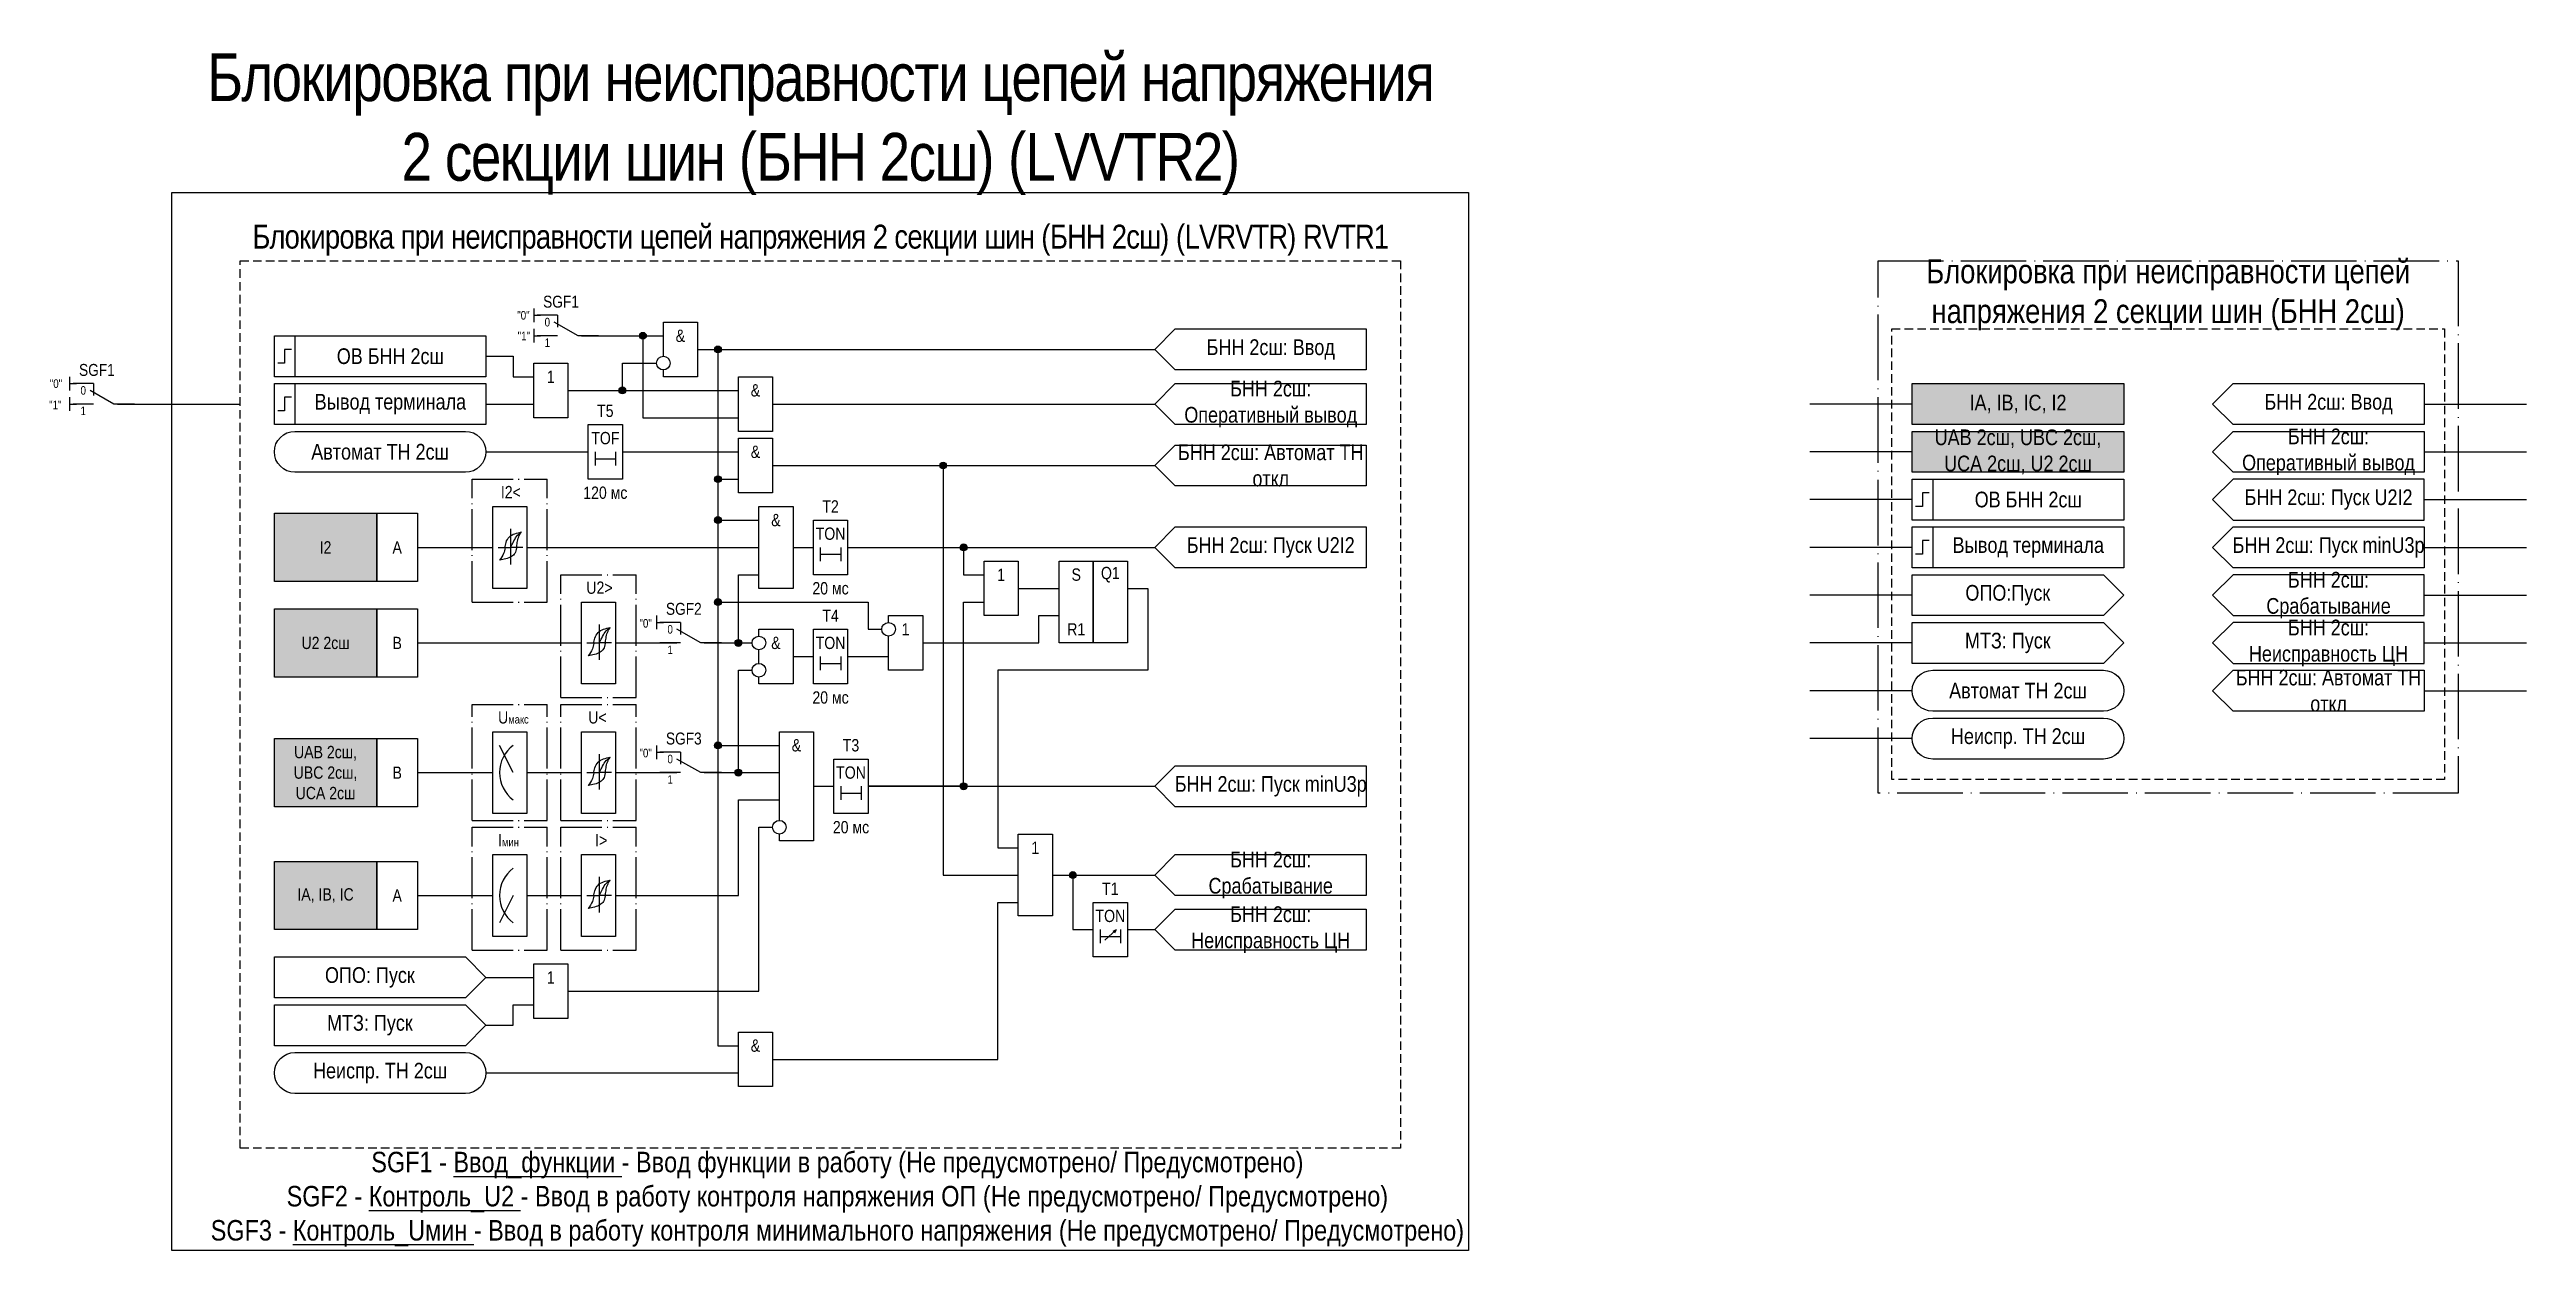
# Model space of a CAD drawing. Header units: millimetres. Extents: x -18 to 345, y 0 to 176.
import ezdxf
from ezdxf.enums import TextEntityAlignment as Align

# ---------------------------------------------------------------- set-up
doc = ezdxf.new("R2010")
doc.units = ezdxf.units.MM
doc.linetypes.add('ACAD_ISO04W100', pattern=[30, 24, -3, 0, -3])
doc.linetypes.add('штриховая2', pattern=[0.375, 0.25, -0.125])
doc.layers.add('TEXT', color=7, linetype='Continuous', lineweight=25)
doc.layers.add('Основная', color=7, linetype='Continuous')
doc.styles.add('1.8_Gost_RD', font='ARIALN.TTF', dxfattribs={"height": 1.8})
doc.styles.add('2.5_Gost_RD', font='ARIALN.TTF', dxfattribs={"height": 2.5})
doc.styles.add('3.5_Gost_RD', font='ARIALN.TTF', dxfattribs={"height": 3.5})
doc.styles.add('Вывод', font='ARIALN.TTF', dxfattribs={"height": 2.5})
doc.styles.add('Компонент', font='ARIALN.TTF', dxfattribs={"height": 3.5})

# ---------------------------------------------------------------- blocks, each defined once
blk = doc.blocks.new('*U993')
at = {"layer": 'Основная', "linetype": 'ACAD_ISO04W100', "ltscale": 0.25}
for p, q in [((0, 0), (11, 0)), ((0, -18), (0, 0)), ((11, -18), (11, 0)), ((0, -18), (11, -18))]:
    blk.add_line(p, q, dxfattribs=at)
at = {"layer": 'Основная', "style": 'Компонент'}
blk.add_attdef('ОУ', text='', height=3.5, dxfattribs=at).set_placement((11, 0), align=Align.MIDDLE_CENTER)
blk = doc.blocks.new('Точка')
at = {"ltscale": 100}
h = blk.add_hatch(color=256, dxfattribs=at)
h.dxf.hatch_style = 1
edge = h.paths.add_edge_path()
edge.add_arc((0, 0), 0.5, 0, 360)
blk.add_circle((0, 0), 0.5, dxfattribs=at)
blk = doc.blocks.new('*U1014')
at = {"layer": 'Основная', "linetype": 'ACAD_ISO04W100', "ltscale": 0.25}
for p, q in [((0, 0), (11, 0)), ((0, -17), (0, 0)), ((11, -17), (11, 0)), ((0, -17), (11, -17))]:
    blk.add_line(p, q, dxfattribs=at)
at = {"layer": 'Основная', "style": 'Компонент'}
blk.add_attdef('ОУ', text='', height=3.5, dxfattribs=at).set_placement((11, 0), align=Align.MIDDLE_CENTER)
blk = doc.blocks.new('*U892')
at = {"layer": 'Основная', "linetype": 'ACAD_ISO04W100', "ltscale": 0.25}
for p, q in [((0, 0), (11, 0)), ((0, -17), (0, 0)), ((11, -17), (11, 0)), ((0, -17), (11, -17))]:
    blk.add_line(p, q, dxfattribs=at)
at = {"layer": 'Основная', "style": 'Компонент'}
blk.add_attdef('ОУ', text='', height=3.5, dxfattribs=at).set_placement((11, 0), align=Align.MIDDLE_CENTER)
blk = doc.blocks.new('*U898')
at = {"layer": 'Основная', "linetype": 'ACAD_ISO04W100', "ltscale": 0.25}
for p, q in [((0, 0), (11, 0)), ((0, -18), (0, 0)), ((11, -18), (11, 0)), ((0, -18), (11, -18))]:
    blk.add_line(p, q, dxfattribs=at)
at = {"layer": 'Основная', "style": 'Компонент'}
blk.add_attdef('ОУ', text='', height=3.5, dxfattribs=at).set_placement((11, 0), align=Align.MIDDLE_CENTER)
blk = doc.blocks.new('*U958')
at = {"layer": 'Основная', "color": 0}
blk.add_line((0, 0), (7, 4), dxfattribs=at)
at = {"layer": 'Основная', "ltscale": 0.35}
blk.add_line((6, 6), (6, 2.5), dxfattribs=at)
blk = doc.blocks.new('*U1016')
at = {"layer": 'Основная', "color": 0}
for p, q in [((-3, 6), (-9, 6)), ((-3, 0), (-9, 0)), ((9, 0), (3, 0))]:
    blk.add_line(p, q, dxfattribs=at)
at = {"layer": 'Основная', "ltscale": 0.25, "xscale": -1}
blk.add_blockref('*U958', (3, 0), dxfattribs=at)
at = {"layer": 'Основная'}
for tag, height, style, p in [('ОУ', 3.5, 'Компонент', (-2, 10)), ('В1', 2.5, 'Вывод', (-13, 6)), ('В2', 2.5, 'Вывод', (-6, 4)), ('В3', 2.5, 'Вывод', (-6, -2))]:
    blk.add_attdef(tag, text='', height=height, dxfattribs=dict(at, style=style)).set_placement(p, align=Align.MIDDLE_CENTER)
blk = doc.blocks.new('*U985')
at = {"layer": 'Основная', "color": 0}
for p, q in [((-3, 6), (-9, 6)), ((-3, 0), (-9, 0)), ((9, 0), (3, 0))]:
    blk.add_line(p, q, dxfattribs=at)
at = {"layer": 'Основная', "ltscale": 0.25, "xscale": -1}
blk.add_blockref('*U958', (3, 0), dxfattribs=at)
at = {"layer": 'Основная'}
for tag, height, style, p in [('ОУ', 3.5, 'Компонент', (-2, 10)), ('В1', 2.5, 'Вывод', (-14, 6)), ('В2', 2.5, 'Вывод', (-6, 4)), ('В3', 2.5, 'Вывод', (-6, -2))]:
    blk.add_attdef(tag, text='', height=height, dxfattribs=dict(at, style=style)).set_placement(p, align=Align.MIDDLE_CENTER)

msp = doc.modelspace()

# ---------------------------------------------------------------- hatches: boundary and pattern name
at = {"ltscale": 100, "true_color": 0xf7941d}
h = msp.add_hatch(color=30, dxfattribs=at)
h.dxf.hatch_style = 1
h.paths.add_polyline_path([(255, 127), (286, 127), (286, 121), (255, 121)])
h = msp.add_hatch(color=30, dxfattribs=at)
h.dxf.hatch_style = 1
h.paths.add_polyline_path([(255, 120), (286, 120), (286, 114), (255, 114)])
h = msp.add_hatch(color=30, dxfattribs=at)
h.dxf.hatch_style = 1
h.paths.add_polyline_path([(15, 108), (30, 108), (30, 98), (15, 98)])
h = msp.add_hatch(color=30, dxfattribs=at)
h.dxf.hatch_style = 1
h.paths.add_polyline_path([(15, 94), (30, 94), (30, 84), (15, 84)])
h = msp.add_hatch(color=30, dxfattribs=at)
h.dxf.hatch_style = 1
h.paths.add_polyline_path([(15, 75), (30, 75), (30, 65), (15, 65)])
h = msp.add_hatch(color=30, dxfattribs=at)
h.dxf.hatch_style = 1
h.paths.add_polyline_path([(15, 57), (30, 57), (30, 47), (15, 47)])

# ---------------------------------------------------------------- linework, layer by layer
at = {"ltscale": 100}
for p, q in [((53, 138), (53, 136)), ((53, 137), (54, 137)), ((53, 135), (53, 133)), ((53, 134), (54, 134)), ((255, 124), (240, 124)), ((330, 124), (345, 124)), ((255, 117), (240, 117)), ((330, 117), (345, 117)), ((255, 110), (240, 110)), ((330, 110), (345, 110)), ((47.79, 103), (49.6, 103)), ((51.42, 103), (49.6, 103)), ((255, 103), (240, 103)), ((330, 103), (345, 103)), ((255, 96), (240, 96)), ((330, 96), (345, 96)), ((71, 93), (71, 91)), ((71, 92), (72, 92)), ((60.79, 89), (62.6, 89)), ((64.42, 89), (62.6, 89)), ((86, 86), (86, 88)), ((255, 89), (240, 89)), ((330, 89), (345, 89)), ((255, 82), (240, 82)), ((330, 82), (345, 82)), ((50, 70), (48, 74)), ((71, 74), (71, 72)), ((71, 73), (72, 73)), ((255, 75), (240, 75)), ((60.79, 70), (62.6, 70)), ((64.42, 70), (62.6, 70)), ((116, 68), (102, 68)), ((50, 52), (48, 48)), ((60.79, 52), (62.6, 52)), ((64.42, 52), (62.6, 52))]:
    msp.add_line(p, q, dxfattribs=at)
at = {"color": 6, "ltscale": 100}
for p, q in [((-15, 128), (-15, 126)), ((-15, 127), (-14, 127)), ((-15, 125), (-15, 123)), ((-15, 124), (-14, 124))]:
    msp.add_line(p, q, dxfattribs=at)
for p, q in [((49.6, 105.72), (49.6, 100.52)), ((62.6, 91.72), (62.6, 86.52)), ((62.6, 72.72), (62.6, 67.52)), ((62.6, 54.72), (62.6, 49.52))]:
    msp.add_line(p, q)
at = {"color": 7, "ltscale": 100}
for p, q in [((136.7, 45.46), (138.37, 46.95)), ((138.37, 46.95), (137.85, 46.73)), ((138.37, 46.95), (138.11, 46.48))]:
    msp.add_line(p, q, dxfattribs=at)
at = {"color": 3, "ltscale": 100}
msp.add_lwpolyline([(0, 155), (190, 155), (190, 0), (0, 0)], close=True, dxfattribs=at)
at = {"linetype": 'штриховая2', "ltscale": 5}
for points in [[(10, 145), (180, 145), (180, 15), (10, 15)], [(252, 135), (333, 135), (333, 69), (252, 69)]]:
    msp.add_lwpolyline(points, close=True, dxfattribs=at)
at = {"color": 251, "linetype": 'ACAD_ISO04W100', "lineweight": 30, "ltscale": 0.4, "true_color": 0x58595b}
msp.add_lwpolyline([(250, 145), (335, 145), (335, 67), (250, 67)], close=True, dxfattribs=at)
at = {"ltscale": 100}
for points in [[(72, 131), (72, 136), (77, 136), (77, 128), (72, 128), (72, 129)], [(144, 132), (147, 135), (175, 135), (175, 129), (147, 129), (144, 132)], [(46, 131), (50, 131), (50, 128), (53, 128)], [(60, 134), (72, 134)], [(60, 134), (69, 134), (69, 122), (83, 122)], [(77, 132), (144, 132)], [(77, 132), (80, 132), (80, 107), (86, 107)], [(77, 132), (80, 132), (80, 95), (102, 95), (102, 91), (104, 91)], [(77, 132), (80, 132), (80, 113), (83, 113)], [(77, 132), (80, 132), (80, 74), (89, 74)], [(77, 132), (80, 132), (80, 30), (83, 30)], [(58, 126), (66, 126), (66, 130), (71, 130)], [(46, 124), (53, 124)], [(58, 126), (83, 126)], [(88, 124), (144, 124)], [(144, 124), (147, 127), (175, 127), (175, 121), (147, 121), (144, 124)], [(46, 117), (61, 117)], [(62, 117), (62, 115)], [(65, 117), (65, 115)], [(66, 117), (83, 117)], [(144, 115), (147, 118), (175, 118), (175, 112), (147, 112), (144, 115)], [(62, 116), (65, 116)], [(88, 115), (144, 115)], [(88, 115), (113, 115), (113, 55), (124, 55)], [(144, 103), (147, 106), (175, 106), (175, 100), (147, 100), (144, 103)], [(36, 103), (47, 103)], [(52, 103), (86, 103)], [(91, 103), (94, 103)], [(95, 103), (95, 101)], [(95, 102), (98, 102)], [(98, 103), (98, 101)], [(99, 103), (144, 103)], [(99, 103), (116, 103), (116, 99), (119, 99)], [(78, 89), (83, 89), (83, 99), (86, 99)], [(255, 99), (283, 99), (286, 96), (283, 93), (255, 93), (255, 99)], [(102, 68), (116, 68), (116, 95), (119, 95)], [(140, 97), (143, 97), (143, 85), (121, 85), (121, 59), (124, 59)], [(124, 97), (130, 97)], [(86, 90), (86, 91), (91, 91), (91, 83), (86, 83), (86, 84)], [(105, 92), (105, 93), (110, 93), (110, 85), (105, 85), (105, 90)], [(110, 89), (127, 89), (127, 93), (130, 93)], [(255, 92), (283, 92), (286, 89), (283, 86), (255, 86), (255, 92)], [(36, 89), (60, 89)], [(65, 89), (74, 89)], [(78, 89), (85, 89)], [(78, 70), (83, 70), (83, 85), (85, 85)], [(91, 87), (94, 87)], [(95, 87), (95, 85)], [(95, 86), (98, 86)], [(98, 87), (98, 85)], [(99, 87), (105, 87)], [(89, 63), (89, 76), (94, 76), (94, 60), (89, 60), (89, 61)], [(36, 70), (47, 70)], [(52, 70), (60, 70)], [(65, 70), (74, 70)], [(78, 70), (89, 70)], [(144, 68), (147, 71), (175, 71), (175, 65), (147, 65), (144, 68)], [(65, 52), (83, 52), (83, 66), (89, 66)], [(94, 68), (97, 68)], [(98, 68), (98, 66)], [(98, 67), (101, 67)], [(101, 68), (101, 66)], [(102, 68), (144, 68)], [(58, 38), (86, 38), (86, 62), (88, 62)], [(129, 55), (144, 55)], [(129, 55), (132, 55), (132, 47), (135, 47)], [(144, 55), (147, 58), (175, 58), (175, 52), (147, 52), (144, 55)], [(36, 52), (47, 52)], [(52, 52), (60, 52)], [(88, 28), (121, 28), (121, 51), (124, 51)], [(144, 47), (147, 50), (175, 50), (175, 44), (147, 44), (144, 47)], [(136, 47), (136, 45)], [(136, 46), (139, 46)], [(139, 47), (139, 45)], [(140, 47), (144, 47)], [(15, 43), (43, 43), (46, 40), (43, 37), (15, 37), (15, 43)], [(46, 40), (53, 40)], [(15, 36), (43, 36), (46, 33), (43, 30), (15, 30), (15, 36)], [(46, 33), (50, 33), (50, 36), (53, 36)], [(46, 26), (83, 26)]]:
    msp.add_lwpolyline(points, dxfattribs=at)
for points in [[(15, 134), (18, 134), (18, 128), (15, 128)], [(15, 134), (46, 134), (46, 128), (15, 128)], [(53, 130), (58, 130), (58, 122), (53, 122)], [(83, 128), (88, 128), (88, 120), (83, 120)], [(15, 127), (46, 127), (46, 121), (15, 121)], [(15, 127), (18, 127), (18, 121), (15, 121)], [(255, 127), (286, 127), (286, 121), (255, 121)], [(330, 121), (302, 121), (299, 124), (302, 127), (330, 127)], [(61, 121), (66, 121), (66, 113), (61, 113)], [(255, 120), (286, 120), (286, 114), (255, 114)], [(330, 114), (302, 114), (299, 117), (302, 120), (330, 120)], [(83, 119), (88, 119), (88, 111), (83, 111)], [(255, 113), (258, 113), (258, 107), (255, 107)], [(255, 113), (286, 113), (286, 107), (255, 107)], [(302, 107), (330, 107), (330, 113), (302, 113), (299, 110)], [(47, 109), (52, 109), (52, 97), (47, 97)], [(86, 109), (91, 109), (91, 97), (86, 97)], [(15, 108), (30, 108), (30, 98), (15, 98)], [(30, 108), (36, 108), (36, 98), (30, 98)], [(94, 107), (99, 107), (99, 99), (94, 99)], [(255, 106), (286, 106), (286, 100), (255, 100)], [(255, 106), (258, 106), (258, 100), (255, 100)], [(299, 103), (302, 106), (330, 106), (330, 100), (302, 100)], [(119, 101), (124, 101), (124, 93), (119, 93)], [(130, 101), (135, 101), (135, 89), (130, 89)], [(135, 101), (140, 101), (140, 89), (135, 89)], [(302, 93), (330, 93), (330, 99), (302, 99), (299, 96)], [(60, 95), (65, 95), (65, 83), (60, 83)], [(15, 94), (30, 94), (30, 84), (15, 84)], [(30, 94), (36, 94), (36, 84), (30, 84)], [(94, 91), (99, 91), (99, 83), (94, 83)], [(302, 86), (330, 86), (330, 92), (302, 92), (299, 89)], [(330, 79), (302, 79), (299, 82), (302, 85), (330, 85)], [(15, 75), (30, 75), (30, 65), (15, 65)], [(30, 75), (36, 75), (36, 65), (30, 65)], [(47, 76), (52, 76), (52, 64), (47, 64)], [(60, 76), (65, 76), (65, 64), (60, 64)], [(97, 72), (102, 72), (102, 64), (97, 64)], [(124, 61), (129, 61), (129, 49), (124, 49)], [(15, 57), (30, 57), (30, 47), (15, 47)], [(30, 57), (36, 57), (36, 47), (30, 47)], [(47, 58), (52, 58), (52, 46), (47, 46)], [(60, 58), (65, 58), (65, 46), (60, 46)], [(135, 51), (140, 51), (140, 43), (135, 43)], [(53, 42), (58, 42), (58, 34), (53, 34)], [(83, 32), (88, 32), (88, 24), (83, 24)]]:
    msp.add_lwpolyline(points, close=True, dxfattribs=at)
at = {"lineweight": 30, "ltscale": 100}
for points in [[(17.5, 132), (16.5, 132), (16.5, 130), (15.5, 130)], [(17.5, 125), (16.5, 125), (16.5, 123), (15.5, 123)], [(257.5, 111), (256.5, 111), (256.5, 109), (255.5, 109)], [(257.5, 104), (256.5, 104), (256.5, 102), (255.5, 102)]]:
    msp.add_lwpolyline(points, dxfattribs=at)
at = {"color": 6, "ltscale": 100}
msp.add_lwpolyline([(-8, 124), (10, 124)], dxfattribs=at)
at = {"ltscale": 100}
for points in [[(18, 114, -1), (18, 120), (43, 120, -1), (43, 114)], [(258, 79, -1), (258, 85), (283, 85, -1), (283, 79)], [(258, 72, -1), (258, 78), (283, 78, -1), (283, 72)], [(18, 23, -1), (18, 29), (43, 29, -1), (43, 23)]]:
    msp.add_lwpolyline(points, format="xyb", close=True, dxfattribs=at)
for centre in [(72, 130), (89, 62)]:
    msp.add_circle(centre, 1, dxfattribs=at)
for centre in [(105, 91), (86, 89), (86, 85)]:
    msp.add_circle(centre, 1)
for centre in [(53, 70), (53, 52)]:
    msp.add_arc(centre, 5, 126.8699, 233.1301, dxfattribs=at)
for points in [[(48.8, 102.92), (48.95, 103.71), (49.44, 104.54), (51.2, 105.26)], [(49.6, 103), (50, 103.72), (50.47, 104.6), (51.2, 105.26)], [(50.48, 102.92), (50.6, 103.71), (50.81, 104.54), (51.2, 105.26)], [(48.8, 102.92), (48.6, 102.13), (48, 101.12)], [(50.48, 102.92), (50.25, 102.13), (49.76, 101.67), (48, 101.12)], [(61.8, 88.92), (61.95, 89.71), (62.44, 90.54), (64.2, 91.26)], [(62.6, 89), (63, 89.72), (63.47, 90.6), (64.2, 91.26)], [(63.48, 88.92), (63.6, 89.71), (63.81, 90.54), (64.2, 91.26)], [(61.8, 88.92), (61.6, 88.13), (61, 87.12)], [(63.48, 88.92), (63.25, 88.13), (62.76, 87.67), (61, 87.12)], [(61.8, 69.92), (61.6, 69.13), (61, 68.12)], [(63.48, 69.92), (63.25, 69.13), (62.76, 68.67), (61, 68.12)], [(61.8, 69.92), (61.95, 70.71), (62.44, 71.54), (64.2, 72.26)], [(62.6, 70), (63, 70.72), (63.47, 71.6), (64.2, 72.26)], [(63.48, 69.92), (63.6, 70.71), (63.81, 71.54), (64.2, 72.26)], [(61.8, 51.92), (61.6, 51.13), (61, 50.12)], [(63.48, 51.92), (63.25, 51.13), (62.76, 50.67), (61, 50.12)], [(61.8, 51.92), (61.95, 52.71), (62.44, 53.54), (64.2, 54.26)], [(62.6, 52), (63, 52.72), (63.47, 53.6), (64.2, 54.26)], [(63.48, 51.92), (63.6, 52.71), (63.81, 53.54), (64.2, 54.26)]]:
    msp.add_spline(points, degree=3)

# ---------------------------------------------------------------- block references
at = {"color": 3, "ltscale": 100}
for p in [(69, 134), (80, 132), (66, 126), (132, 55)]:
    msp.add_blockref('Точка', p, dxfattribs=at)
at = {"color": 1, "ltscale": 100}
for p in [(80, 113), (80, 95), (80, 74)]:
    msp.add_blockref('Точка', p, dxfattribs=at)
at = {"ltscale": 100}
for p in [(113, 115), (80, 107), (83, 89)]:
    msp.add_blockref('Точка', p, dxfattribs=at)
at = {"color": 6, "ltscale": 100}
for p in [(116, 103), (83, 70), (116, 68)]:
    msp.add_blockref('Точка', p, dxfattribs=at)
at = {"layer": 'Основная', "ltscale": 0.25, "xscale": 0.5, "yscale": 0.5, "zscale": 0.5}
msp.add_blockref('*U1016', (58, 134), dxfattribs=at).add_auto_attribs({'ОУ': 'SGF1', 'В1': '"0"', 'В2': '0', 'В3': '1'})
at = {"layer": 'Основная', "color": 6, "ltscale": 0.25, "xscale": 0.5, "yscale": 0.5, "zscale": 0.5}
msp.add_blockref('*U985', (-10, 124), dxfattribs=at).add_auto_attribs({'ОУ': 'SGF1', 'В1': '"0"', 'В2': '0', 'В3': '1'})
at = {"layer": 'Основная', "color": 2, "ltscale": 0.25}
for p in [(44, 113), (57, 99)]:
    msp.add_blockref('*U993', p, dxfattribs=at)
at = {"layer": 'Основная', "ltscale": 0.25}
ref = msp.add_blockref('*U985', (76, 89), dxfattribs=dict(at, xscale=0.5, yscale=0.5, zscale=0.5))
ref.add_attrib('ОУ', 'SGF2', dxfattribs={"height": 1.75, "style": 'Компонент'}).set_placement((75, 94), align=Align.MIDDLE_CENTER)
ref.add_attrib('В2', '0', dxfattribs={"height": 1.25, "style": 'Вывод'}).set_placement((73, 91), align=Align.MIDDLE_CENTER)
ref.add_attrib('В3', '1', dxfattribs={"height": 1.25, "style": 'Вывод'}).set_placement((73, 88), align=Align.MIDDLE_CENTER)
at = {"layer": 'Основная', "color": 6, "ltscale": 0.25}
for name, p in [('*U892', (44, 80)), ('*U1014', (57, 80)), ('*U993', (44, 62)), ('*U898', (57, 62))]:
    msp.add_blockref(name, p, dxfattribs=at)
at = {"layer": 'Основная', "ltscale": 0.25}
ref = msp.add_blockref('*U985', (76, 70), dxfattribs=dict(at, xscale=0.5, yscale=0.5, zscale=0.5))
ref.add_attrib('ОУ', 'SGF3', dxfattribs={"height": 1.75, "style": 'Компонент'}).set_placement((75, 75), align=Align.MIDDLE_CENTER)
ref.add_attrib('В2', '0', dxfattribs={"height": 1.25, "style": 'Вывод'}).set_placement((73, 72), align=Align.MIDDLE_CENTER)
ref.add_attrib('В3', '1', dxfattribs={"height": 1.25, "style": 'Вывод'}).set_placement((73, 69), align=Align.MIDDLE_CENTER)

# ---------------------------------------------------------------- texts
at = {"color": 30, "ltscale": 100, "attachment_point": 5, "style": '3.5_Gost_RD'}
for s, insert, char_height, width in [('{\\H0.7x;\\T0.95;\\C3;Блокировка при неисправности цепей напряжения\\H1.42857x; \\P\\H0.7x;2 секции шин (БНН 2сш) (LVVTR2)}', (95, 165), 10, 190), ('\\pt108.5;{\\T0.95;Блокировка при неисправности цепей напряжения 2 секции шин (БНН 2сш) (LVRVTR) \\C6;RVTR1}', (95, 148), 3.5, 170), ('\\pt108.5;Блокировка при неисправности цепей напряжения 2 секции шин (БНН 2сш)', (292.5, 140), 3.5, 85), ('SGF1 - {\\LВвод_функции} - Ввод функции в работу (Не предусмотрено/ Предусмотрено)\\PSGF2 - {\\LКонтроль_U2} - Ввод в работу контроля напряжения ОП (Не предусмотрено/ Предусмотрено)\\PSGF3 - {\\LКонтроль_Uмин} - Ввод в работу контроля минимального напряжения (Не предусмотрено/ Предусмотрено)', (97.5, 7.5), 3, 185)]:
    msp.add_mtext(s, dxfattribs=dict(at, insert=insert, char_height=char_height, width=width))
at = {"ltscale": 100, "attachment_point": 1}
for s, width, insert, char_height, style in [('"1"', 2, (50.65, 134.61), 1.25, '3.5_Gost_RD'), ('\\pi4.1942;I2<', 11, (44, 112), 1.8, '1.8_Gost_RD'), ('\\pi3.7178;U2>', 11, (57, 98), 1.8, '1.8_Gost_RD'), ('"0"', 2, (68.5, 92.5), 1.25, '3.5_Gost_RD'), ('\\pi2.78586;U{\\H0.66667x;макс}', 11, (45, 79), 1.8, '1.8_Gost_RD'), ('U<', 4, (61, 79), 1.8, '1.8_Gost_RD'), ('"0"', 2, (68.5, 73.5), 1.25, '3.5_Gost_RD'), ('\\pi2.78586;I{\\H0.66667x;мин}', 11, (45, 61), 1.8, '1.8_Gost_RD'), ('I>', 4, (62, 61), 1.8, '1.8_Gost_RD')]:
    msp.add_mtext_dynamic_manual_height_columns(s, width=width, gutter_width=17.5, heights=[0], dxfattribs=dict(at, insert=insert, char_height=char_height, style=style))
at = {"ltscale": 100, "attachment_point": 5}
for s, insert, char_height, width, style in [('&', (74.5, 134), 1.8, 5, '2.5_Gost_RD'), ('1', (55.5, 128), 1.8, 5, '2.5_Gost_RD'), ('T5', (63.5, 123), 1.8, 5, '2.5_Gost_RD'), ('&', (85.5, 126), 1.8, 5, '2.5_Gost_RD'), ('БНН 2сш: Ввод', (316, 124), 2.3, 28, '2.5_Gost_RD'), ('TOF', (63.5, 119), 1.8, 5, '2.5_Gost_RD'), ('БНН 2сш: Оперативный вывод', (316, 117), 2.3, 28, '2.5_Gost_RD'), ('&', (85.5, 117), 1.8, 5, '2.5_Gost_RD'), ('120 мс', (63.5, 111), 1.8, 8.2042, '2.5_Gost_RD'), ('T2', (96.5, 109), 1.8, 5, '2.5_Gost_RD'), ('БНН 2сш: Пуск U2I2', (316, 110), 2.3, 28, '2.5_Gost_RD'), ('&', (88.5, 107), 1.8, 5, '2.5_Gost_RD'), ('TON', (96.5, 105), 1.8, 5, '2.5_Gost_RD'), ('А', (33, 103), 1.8, 6, '1.8_Gost_RD'), ('БНН 2сш: Пуск minU3p', (316, 103), 2.3, 28, '2.5_Gost_RD'), ('1', (121.5, 99), 1.8, 5, '2.5_Gost_RD'), ('S', (132.5, 99), 1.8, 5, '2.5_Gost_RD'), ('Q1', (137.5, 99), 1.8, 5, '2.5_Gost_RD'), ('БНН 2сш: Срабатывание', (316, 96), 2.3, 28, '2.5_Gost_RD'), ('20 мс', (96.5, 97), 1.8, 8.2042, '2.5_Gost_RD'), ('T4', (96.5, 93), 1.8, 5, '2.5_Gost_RD'), ('1', (107.5, 91), 1.8, 5, '2.5_Gost_RD'), ('R1', (132.5, 91), 1.8, 5, '2.5_Gost_RD'), ('БНН 2сш: Неисправность ЦН', (316, 89), 2.3, 28, '2.5_Gost_RD'), ('В', (33, 89), 1.8, 6, '1.8_Gost_RD'), ('&', (88.5, 89), 1.8, 5, '2.5_Gost_RD'), ('TON', (96.5, 89), 1.8, 5, '2.5_Gost_RD'), ('БНН 2сш: Автомат ТН откл', (316, 82), 2.3, 28, '2.5_Gost_RD'), ('20 мс', (96.5, 81), 1.8, 8.2042, '2.5_Gost_RD'), ('Автомат ТН 2сш', (270.5, 82), 2.3, 31, '2.5_Gost_RD'), ('&', (91.5, 74), 1.8, 5, '2.5_Gost_RD'), ('T3', (99.5, 74), 1.8, 5, '2.5_Gost_RD'), ('В', (33, 70), 1.8, 6, '1.8_Gost_RD'), ('TON', (99.5, 70), 1.8, 5, '2.5_Gost_RD'), ('20 мс', (99.5, 62), 1.8, 8.2042, '2.5_Gost_RD'), ('1', (126.5, 59), 1.8, 5, '2.5_Gost_RD'), ('А', (33, 52), 1.8, 6, '1.8_Gost_RD'), ('T1', (137.5, 53), 1.8, 5, '2.5_Gost_RD'), ('TON', (137.5, 49), 1.8, 5, '2.5_Gost_RD'), ('1', (55.5, 40), 1.8, 5, '2.5_Gost_RD'), ('&', (85.5, 30), 1.8, 5, '2.5_Gost_RD')]:
    msp.add_mtext(s, dxfattribs=dict(at, insert=insert, char_height=char_height, width=width, style=style))
at = {"color": 6, "ltscale": 100, "insert": (-18, 124.5), "char_height": 1.25, "attachment_point": 1, "style": '3.5_Gost_RD'}
msp.add_mtext_dynamic_manual_height_columns('"1"', width=2, gutter_width=17.5, heights=[0], dxfattribs=at)
at = {"layer": 'TEXT', "color": 0, "ltscale": 100, "char_height": 2.3, "attachment_point": 5, "style": '2.5_Gost_RD'}
for s, insert, width in [('{\\C256;ОВ БНН 2сш}', (32, 131), 28), ('{\\C256;Вывод терминала}', (32, 124), 28), ('{\\C256;IA, IB, IC, I2}', (270.5, 124), 31), ('{\\C256;UAB 2сш, UBC 2сш, \\PUCA 2сш, U2 2сш}', (270.5, 117), 31), ('{\\C256;Вывод терминала}', (272, 103), 28)]:
    msp.add_mtext(s, dxfattribs=dict(at, insert=insert, width=width))
at = {"layer": 'TEXT', "ltscale": 100, "attachment_point": 5}
for s, insert, char_height, width, style in [('БНН 2сш: Ввод', (161, 132), 2.3, 28, '2.5_Gost_RD'), ('БНН 2сш: Оперативный вывод', (161, 124), 2.3, 28, '2.5_Gost_RD'), ('ОВ БНН 2сш', (272, 110), 2.3, 28, '2.5_Gost_RD'), ('I2', (22.5, 103), 1.8, 15, '1.8_Gost_RD'), ('U2 2сш', (22.5, 89), 1.8, 15, '1.8_Gost_RD'), ('UAB 2сш, \\PUBC 2сш, \\PUCA 2сш', (22.5, 70), 1.8, 15, '1.8_Gost_RD'), ('БНН 2сш: Срабатывание', (161, 55), 2.3, 28, '2.5_Gost_RD'), ('IA, IB, IC', (22.5, 52), 1.8, 15, '1.8_Gost_RD'), ('БНН 2сш: \\PНеисправность ЦН', (161, 47), 2.3, 28, '2.5_Gost_RD')]:
    msp.add_mtext(s, dxfattribs=dict(at, insert=insert, char_height=char_height, width=width, style=style))
at = {"layer": 'TEXT', "color": 1, "ltscale": 100, "char_height": 2.3, "attachment_point": 5, "style": '2.5_Gost_RD'}
for s, insert, width in [('{\\C256;Автомат ТН 2сш}', (30.5, 117), 31), ('{\\C256;БНН 2сш: Автомат ТН откл}', (161, 115), 28), ('{\\C256;Неиспр. ТН 2сш}', (270.5, 75), 31), ('{\\C256;Неиспр. ТН 2сш}', (30.5, 26), 31)]:
    msp.add_mtext(s, dxfattribs=dict(at, insert=insert, width=width))
at = {"layer": 'TEXT', "color": 2, "ltscale": 100, "insert": (161, 103), "char_height": 2.3, "width": 28, "attachment_point": 5, "style": '2.5_Gost_RD'}
msp.add_mtext('{\\C256;БНН 2сш: Пуск U2I2}', dxfattribs=at)
at = {"layer": 'TEXT', "color": 6, "ltscale": 100, "char_height": 2.3, "width": 28, "attachment_point": 5, "style": '2.5_Gost_RD'}
for s, insert in [('{\\C256;ОПО:Пуск}', (269, 96)), ('{\\C256;МТЗ: Пуск}', (269, 89)), ('{\\C256;БНН 2сш: Пуск minU3p}', (161, 68)), ('{\\C256;ОПО: Пуск}', (29, 40)), ('{\\C256;МТЗ: Пуск}', (29, 33))]:
    msp.add_mtext(s, dxfattribs=dict(at, insert=insert))

doc.saveas('drawing.dxf')
